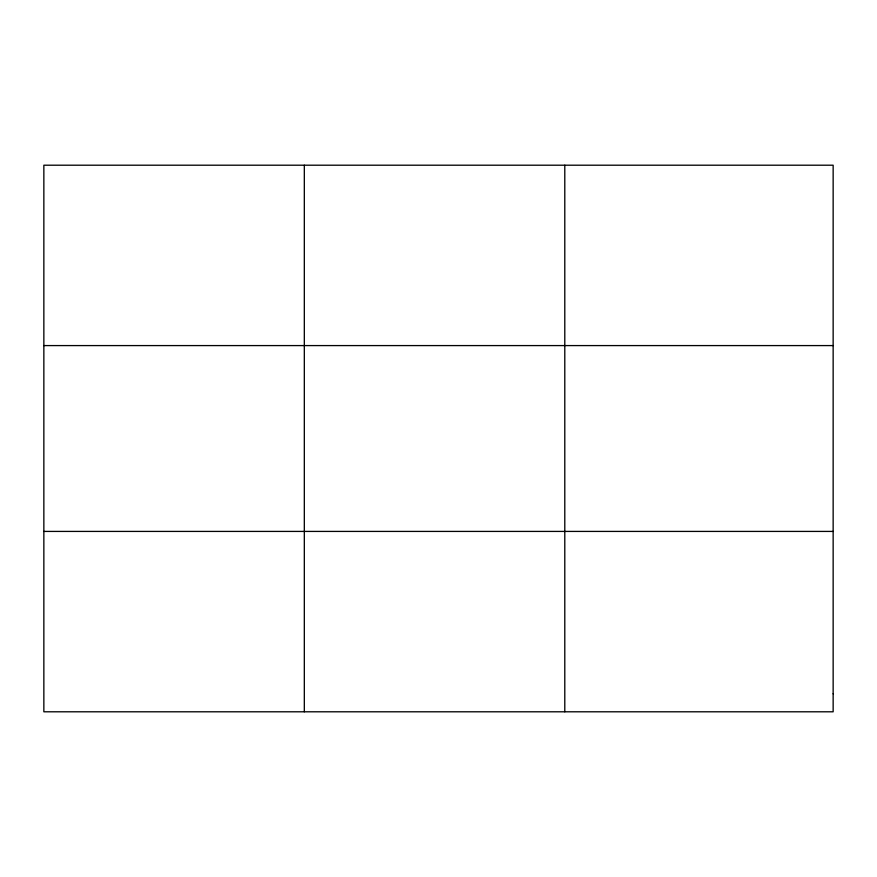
<?xml version="1.0" encoding="UTF-8"?>
<svg xmlns="http://www.w3.org/2000/svg" width="877" height="877" viewBox="0 0 877 877"><rect width="100%" height="100%" fill="white"/><g stroke="black" fill="none" stroke-linecap="round" stroke-linejoin="round"><path stroke-width="1.32" d="M304.319 165.205L304.319 711.795M564.788 165.205L564.788 711.795M43.85 345.582L833.15 345.582M43.85 531.418L833.15 531.418M833.15 693.762L833.15 711.795L43.85 711.795L43.85 165.205L833.15 165.205L833.15 693.762"/></g></svg>
